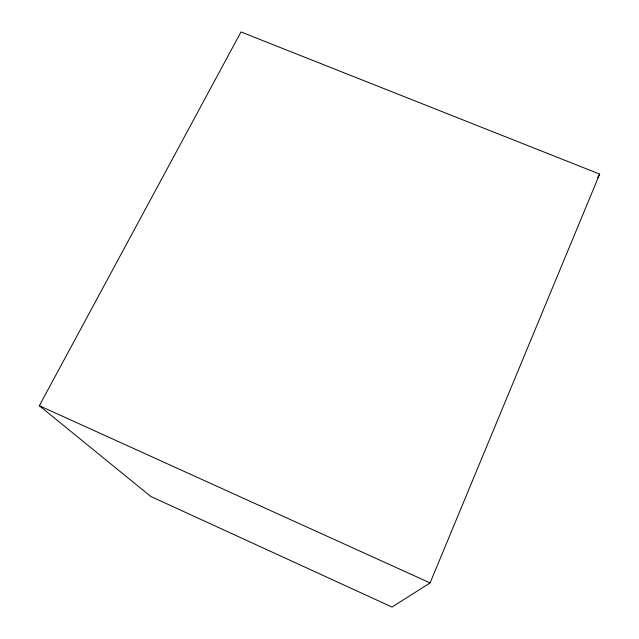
<?xml version="1.0" encoding="UTF-8"?>
<svg xmlns="http://www.w3.org/2000/svg" width="639" height="639" viewBox="0 0 639 639"><rect width="100%" height="100%" fill="white"/><g stroke="black" fill="none" stroke-linecap="round" stroke-linejoin="round"><path stroke-width="0.96" d="M430.087 582.92L599.67 174.08L240.991 31.95L39.33 405.733L150.788 496.463L392.011 607.05L430.087 582.92L39.33 405.733M597.705 177.554L599.67 174.08"/></g></svg>
